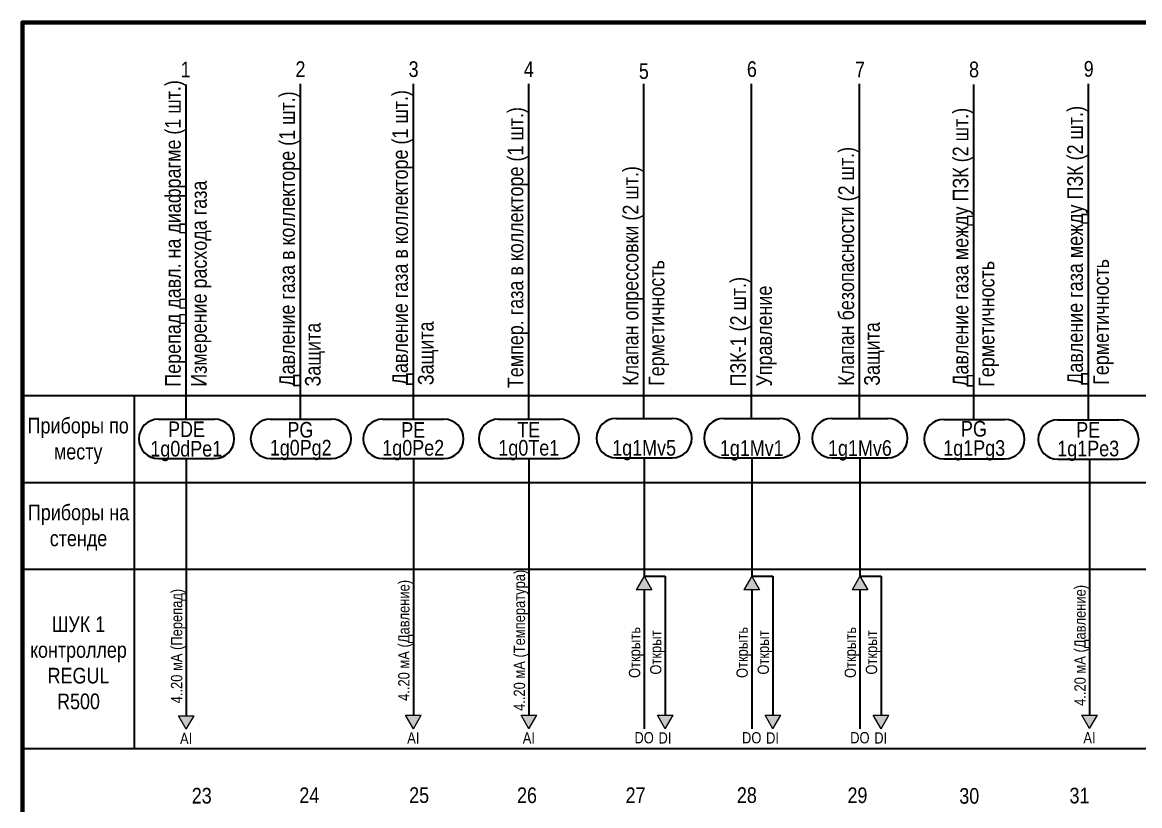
# Model space of a CAD drawing. Header units: millimetres. Extents: x -6000 to 26000, y -6000 to 26000.
# Drawn here: x 20 to 198.5, y -1065.1 to -940 of the extents above; entities that cross this region are included whole.
import ezdxf

# ---------------------------------------------------------------- set-up
doc = ezdxf.new("R2010")
doc.units = ezdxf.units.MM
doc.header["$MEASUREMENT"] = 0
for name, color, linetype, lineweight in [('0_Ном._пера__246', 7, 'Continuous', 100), ('2D - Общий_Ном._пера__1', 7, 'Continuous', 15), ('2D - Общий_Ном._пера__21', 7, 'Continuous', 30), ('Аннотация - Текст_Ном._пера__1', 7, 'Continuous', 15)]:
    doc.layers.add(name, color=color, linetype=linetype, lineweight=lineweight)
doc.layers.add('2D - Общий', color=7, linetype='Continuous')
doc.styles.add('СГЕНЕРИР_СТИЛЬ_1', font='')
doc.styles.get('СГЕНЕРИР_СТИЛЬ_1').set_extended_font_data('Arial Narrow')

# ---------------------------------------------------------------- blocks, each defined once
blk = doc.blocks.new('Линия_19', base_point=(46.18, -1028.55))
at = {"layer": '2D - Общий', "linetype": 'Continuous', "lineweight": 0, "true_color": 0x000000}
blk.add_hatch(color=18, dxfattribs=at).paths.add_polyline_path([(46.18, -1052.93), (47.43, -1050.77), (44.93, -1050.77)])
at = {"layer": '2D - Общий_Ном._пера__1', "color": 7, "linetype": 'Continuous', "lineweight": 15}
for p, q in [((44.93, -1050.77), (47.43, -1050.77)), ((46.18, -1052.93), (44.93, -1050.77)), ((46.18, -1052.93), (47.43, -1050.77))]:
    blk.add_line(p, q, dxfattribs=at)
at = {"layer": '2D - Общий_Ном._пера__21', "color": 7, "linetype": 'Continuous', "lineweight": 30}
blk.add_line((46.18, -1028.55), (46.18, -1050.77), dxfattribs=at)
blk = doc.blocks.new('Линия_20', base_point=(190.46, -1028.44))
at = {"layer": '2D - Общий', "linetype": 'Continuous', "lineweight": 0, "true_color": 0x000000}
blk.add_hatch(color=18, dxfattribs=at).paths.add_polyline_path([(190.46, -1052.82), (191.71, -1050.66), (189.21, -1050.66)])
at = {"layer": '2D - Общий_Ном._пера__1', "color": 7, "linetype": 'Continuous', "lineweight": 15}
for p, q in [((189.21, -1050.66), (191.71, -1050.66)), ((190.46, -1052.82), (189.21, -1050.66)), ((190.46, -1052.82), (191.71, -1050.66))]:
    blk.add_line(p, q, dxfattribs=at)
at = {"layer": '2D - Общий_Ном._пера__21', "color": 7, "linetype": 'Continuous', "lineweight": 30}
blk.add_line((190.46, -1028.44), (190.46, -1050.66), dxfattribs=at)
blk = doc.blocks.new('Линия_21', base_point=(100.92, -1028.48))
at = {"layer": '2D - Общий', "linetype": 'Continuous', "lineweight": 0, "true_color": 0x000000}
blk.add_hatch(color=18, dxfattribs=at).paths.add_polyline_path([(100.92, -1052.86), (102.17, -1050.7), (99.67, -1050.7)])
at = {"layer": '2D - Общий_Ном._пера__1', "color": 7, "linetype": 'Continuous', "lineweight": 15}
for p, q in [((99.67, -1050.7), (102.17, -1050.7)), ((100.92, -1052.86), (99.67, -1050.7)), ((100.92, -1052.86), (102.17, -1050.7))]:
    blk.add_line(p, q, dxfattribs=at)
at = {"layer": '2D - Общий_Ном._пера__21', "color": 7, "linetype": 'Continuous', "lineweight": 30}
blk.add_line((100.92, -1028.48), (100.92, -1050.7), dxfattribs=at)
blk = doc.blocks.new('Линия_22', base_point=(136.49, -1028.48))
at = {"layer": '2D - Общий', "linetype": 'Continuous', "lineweight": 0, "true_color": 0x000000}
blk.add_hatch(color=18, dxfattribs=at).paths.add_polyline_path([(136.49, -1028.48), (135.24, -1030.65), (137.74, -1030.65)])
at = {"layer": '2D - Общий_Ном._пера__1', "color": 7, "linetype": 'Continuous', "lineweight": 15}
for p, q in [((136.49, -1028.48), (135.24, -1030.65)), ((136.49, -1028.48), (137.74, -1030.65)), ((137.74, -1030.65), (135.24, -1030.65))]:
    blk.add_line(p, q, dxfattribs=at)
at = {"layer": '2D - Общий_Ном._пера__21', "color": 7, "linetype": 'Continuous', "lineweight": 30}
blk.add_line((136.49, -1030.65), (136.49, -1052.86), dxfattribs=at)
blk = doc.blocks.new('Линия_23', base_point=(139.87, -1028.48))
at = {"layer": '2D - Общий', "linetype": 'Continuous', "lineweight": 0, "true_color": 0x000000}
blk.add_hatch(color=18, dxfattribs=at).paths.add_polyline_path([(139.87, -1052.86), (141.12, -1050.7), (138.62, -1050.7)])
at = {"layer": '2D - Общий_Ном._пера__1', "color": 7, "linetype": 'Continuous', "lineweight": 15}
for p, q in [((138.62, -1050.7), (141.12, -1050.7)), ((139.87, -1052.86), (138.62, -1050.7)), ((139.87, -1052.86), (141.12, -1050.7))]:
    blk.add_line(p, q, dxfattribs=at)
at = {"layer": '2D - Общий_Ном._пера__21', "color": 7, "linetype": 'Continuous', "lineweight": 30}
blk.add_line((139.87, -1028.48), (139.87, -1050.7), dxfattribs=at)
blk = doc.blocks.new('Линия_35', base_point=(153.77, -1028.48))
at = {"layer": '2D - Общий', "linetype": 'Continuous', "lineweight": 0, "true_color": 0x000000}
blk.add_hatch(color=18, dxfattribs=at).paths.add_polyline_path([(153.77, -1028.48), (152.52, -1030.65), (155.02, -1030.65)])
at = {"layer": '2D - Общий_Ном._пера__1', "color": 7, "linetype": 'Continuous', "lineweight": 15}
for p, q in [((153.77, -1028.48), (152.52, -1030.65)), ((153.77, -1028.48), (155.02, -1030.65)), ((155.02, -1030.65), (152.52, -1030.65))]:
    blk.add_line(p, q, dxfattribs=at)
at = {"layer": '2D - Общий_Ном._пера__21', "color": 7, "linetype": 'Continuous', "lineweight": 30}
blk.add_line((153.77, -1030.65), (153.77, -1052.86), dxfattribs=at)
blk = doc.blocks.new('Линия_36', base_point=(157.15, -1028.48))
at = {"layer": '2D - Общий', "linetype": 'Continuous', "lineweight": 0, "true_color": 0x000000}
blk.add_hatch(color=18, dxfattribs=at).paths.add_polyline_path([(157.15, -1052.86), (158.4, -1050.7), (155.9, -1050.7)])
at = {"layer": '2D - Общий_Ном._пера__1', "color": 7, "linetype": 'Continuous', "lineweight": 15}
for p, q in [((155.9, -1050.7), (158.4, -1050.7)), ((157.15, -1052.86), (155.9, -1050.7)), ((157.15, -1052.86), (158.4, -1050.7))]:
    blk.add_line(p, q, dxfattribs=at)
at = {"layer": '2D - Общий_Ном._пера__21', "color": 7, "linetype": 'Continuous', "lineweight": 30}
blk.add_line((157.15, -1028.48), (157.15, -1050.7), dxfattribs=at)
blk = doc.blocks.new('Линия_38', base_point=(82.46, -1028.49))
at = {"layer": '2D - Общий', "linetype": 'Continuous', "lineweight": 0, "true_color": 0x000000}
blk.add_hatch(color=18, dxfattribs=at).paths.add_polyline_path([(82.46, -1052.87), (83.71, -1050.7), (81.21, -1050.7)])
at = {"layer": '2D - Общий_Ном._пера__1', "color": 7, "linetype": 'Continuous', "lineweight": 15}
for p, q in [((81.21, -1050.7), (83.71, -1050.7)), ((82.46, -1052.87), (81.21, -1050.7)), ((82.46, -1052.87), (83.71, -1050.7))]:
    blk.add_line(p, q, dxfattribs=at)
at = {"layer": '2D - Общий_Ном._пера__21', "color": 7, "linetype": 'Continuous', "lineweight": 30}
blk.add_line((82.46, -1028.49), (82.46, -1050.7), dxfattribs=at)
blk = doc.blocks.new('Линия_73', base_point=(119.31, -1028.48))
at = {"layer": '2D - Общий', "linetype": 'Continuous', "lineweight": 0, "true_color": 0x000000}
blk.add_hatch(color=18, dxfattribs=at).paths.add_polyline_path([(119.31, -1028.48), (118.06, -1030.65), (120.56, -1030.65)])
at = {"layer": '2D - Общий_Ном._пера__1', "color": 7, "linetype": 'Continuous', "lineweight": 15}
for p, q in [((119.31, -1028.48), (118.06, -1030.65)), ((119.31, -1028.48), (120.56, -1030.65)), ((120.56, -1030.65), (118.06, -1030.65))]:
    blk.add_line(p, q, dxfattribs=at)
at = {"layer": '2D - Общий_Ном._пера__21', "color": 7, "linetype": 'Continuous', "lineweight": 30}
blk.add_line((119.31, -1030.65), (119.31, -1052.86), dxfattribs=at)
blk = doc.blocks.new('Линия_74', base_point=(122.69, -1028.48))
at = {"layer": '2D - Общий', "linetype": 'Continuous', "lineweight": 0, "true_color": 0x000000}
blk.add_hatch(color=18, dxfattribs=at).paths.add_polyline_path([(122.69, -1052.86), (123.94, -1050.7), (121.44, -1050.7)])
at = {"layer": '2D - Общий_Ном._пера__1', "color": 7, "linetype": 'Continuous', "lineweight": 15}
for p, q in [((121.44, -1050.7), (123.94, -1050.7)), ((122.69, -1052.86), (121.44, -1050.7)), ((122.69, -1052.86), (123.94, -1050.7))]:
    blk.add_line(p, q, dxfattribs=at)
at = {"layer": '2D - Общий_Ном._пера__21', "color": 7, "linetype": 'Continuous', "lineweight": 30}
blk.add_line((122.69, -1028.48), (122.69, -1050.7), dxfattribs=at)

msp = doc.modelspace()

# ---------------------------------------------------------------- linework, layer by layer
at = {"layer": '0_Ном._пера__246', "color": 7, "linetype": 'Continuous', "lineweight": 100, "flags": 128}
msp.add_lwpolyline([(415, -1226.99), (415, -939.99), (20, -939.99), (20, -1226.99)], close=True, dxfattribs=at)
at = {"layer": '2D - Общий_Ном._пера__21', "color": 7, "linetype": 'Continuous', "lineweight": 30}
for p, q in [((46.18, -1003.39), (46.18, -949.91)), ((64.41, -1003.37), (64.41, -949.84)), ((82.46, -1003.39), (82.46, -949.84)), ((100.89, -1003.39), (100.89, -949.84)), ((119.27, -1003.27), (119.27, -949.84)), ((136.45, -1003.27), (136.45, -949.84)), ((153.73, -1003.27), (153.73, -949.84)), ((171.98, -1003.42), (171.98, -949.9)), ((190.27, -1003.5), (190.27, -949.8)), ((20, -999.62), (415, -999.62)), ((20, -999.62), (20, -1055.99)), ((37.84, -999.62), (37.84, -1055.99)), ((41.75, -1003.39), (50.69, -1003.39)), ((59.61, -1003.37), (69.36, -1003.37)), ((77.58, -1003.39), (87.33, -1003.39)), ((96.04, -1003.39), (105.79, -1003.39)), ((114.85, -1003.27), (123.78, -1003.27)), ((132.03, -1003.27), (140.96, -1003.27)), ((149.31, -1003.27), (158.24, -1003.27)), ((167.18, -1003.42), (176.93, -1003.42)), ((185.4, -1003.5), (195.15, -1003.5)), ((41.75, -1009.69), (50.69, -1009.69)), ((46.18, -1009.69), (46.18, -1028.55)), ((59.61, -1009.66), (69.36, -1009.66)), ((77.58, -1009.69), (87.33, -1009.69)), ((82.46, -1009.69), (82.46, -1028.49)), ((96.04, -1009.69), (105.79, -1009.69)), ((100.92, -1009.69), (100.92, -1028.48)), ((114.85, -1009.56), (123.78, -1009.56)), ((119.31, -1009.56), (119.31, -1028.48)), ((132.03, -1009.56), (140.96, -1009.56)), ((136.49, -1009.56), (136.49, -1028.48)), ((149.31, -1009.56), (158.24, -1009.56)), ((153.77, -1009.56), (153.77, -1028.48)), ((167.18, -1009.72), (176.93, -1009.72)), ((185.4, -1009.8), (195.15, -1009.8)), ((190.46, -1009.8), (190.46, -1028.44)), ((20, -1013.49), (415, -1013.49)), ((20, -1027.37), (415, -1027.37)), ((119.31, -1028.48), (122.69, -1028.48)), ((136.49, -1028.48), (139.87, -1028.48)), ((153.77, -1028.48), (157.15, -1028.48)), ((20, -1055.99), (415, -1055.99))]:
    msp.add_line(p, q, dxfattribs=at)
for centre, start, end in [((41.75, -1006.54), 90, 270), ((50.69, -1006.54), 270, 90), ((59.61, -1006.52), 90, 270), ((69.36, -1006.52), 270, 90), ((77.58, -1006.54), 90, 270), ((87.33, -1006.54), 270, 90), ((96.04, -1006.54), 90, 270), ((105.79, -1006.54), 270, 90), ((114.85, -1006.42), 90, 270), ((123.78, -1006.42), 270, 90), ((132.03, -1006.42), 90, 270), ((140.96, -1006.42), 270, 90), ((149.31, -1006.42), 90, 270), ((158.24, -1006.42), 270, 90), ((167.18, -1006.57), 90, 270), ((176.93, -1006.57), 270, 90), ((185.4, -1006.65), 90, 270), ((195.15, -1006.65), 270, 90)]:
    msp.add_arc(centre, 3.15, start, end, dxfattribs=at)

# ---------------------------------------------------------------- block references
at = {"layer": '2D - Общий', "color": 7, "linetype": 'Continuous', "lineweight": 30}
for name, p in [('Линия_19', (46.18, -1028.55)), ('Линия_38', (82.46, -1028.49)), ('Линия_21', (100.92, -1028.48)), ('Линия_73', (119.31, -1028.48)), ('Линия_74', (122.69, -1028.48)), ('Линия_22', (136.49, -1028.48)), ('Линия_23', (139.87, -1028.48)), ('Линия_35', (153.77, -1028.48)), ('Линия_36', (157.15, -1028.48)), ('Линия_20', (190.46, -1028.44))]:
    msp.add_blockref(name, p, dxfattribs=at)

# ---------------------------------------------------------------- texts
at = {"layer": 'Аннотация - Текст_Ном._пера__1', "color": 7, "linetype": 'Continuous', "lineweight": 15, "attachment_point": 2, "style": 'СГЕНЕРИР_СТИЛЬ_1'}
for s, insert, char_height in [('\\A1;{\\pqc;\\fArial Narrow|b0|i0|c204|p34;1}', (46.09, -946.28), 2.5), ('\\A1;{\\pqc;\\fArial Narrow|b0|i0|c204|p34;2}', (64.42, -946.22), 2.5), ('\\A1;{\\pqc;\\fArial Narrow|b0|i0|c204|p34;3}', (82.49, -946.22), 2.5), ('\\A1;{\\pqc;\\fArial Narrow|b0|i0|c204|p34;4}', (100.89, -946.24), 2.5), ('\\A1;{\\pqc;\\fArial Narrow|b0|i0|c204|p34;5}', (119.27, -946.53), 2.5), ('\\A1;{\\pqc;\\fArial Narrow|b0|i0|c204|p34;6}', (136.52, -946.21), 2.5), ('\\A1;{\\pqc;\\fArial Narrow|b0|i0|c204|p34;7}', (153.8, -946.25), 2.5), ('\\A1;{\\pqc;\\fArial Narrow|b0|i0|c204|p34;8}', (172, -946.27), 2.5), ('\\A1;{\\pqc;\\fArial Narrow|b0|i0|c204|p34;9}', (190.32, -946.17), 2.5), ('\\A1;{\\pqc;\\fArial Narrow|b0|i0|c204|p34;PD\\fArial Narrow|b0|i0|c204|p34;E}', (46.22, -1003.76), 2.5), ('\\A1;{\\pqc;\\fArial Narrow|b0|i0|c204|p34;PG}', (64.41, -1003.84), 2.5), ('\\A1;{\\pqc;\\fArial Narrow|b0|i0|c204|p34;P\\fArial Narrow|b0|i0|c204|p34;E}', (82.43, -1003.87), 2.5), ('\\A1;{\\pqc;\\fArial Narrow|b0|i0|c204|p34;T\\fArial Narrow|b0|i0|c204|p34;E}', (100.89, -1003.82), 2.5), ('\\A1;{\\pqc;\\fArial Narrow|b0|i0|c204|p34;P\\fArial Narrow|b0|i0|c204|p34;G}', (171.98, -1003.68), 2.5), ('\\A1;{\\pqc;\\fArial Narrow|b0|i0|c204|p34;P\\fArial Narrow|b0|i0|c204|p34;E}', (190.24, -1003.85), 2.5), ('\\A1;{\\pqc;\\fArial Narrow|b0|i0|c204|p34;1g0dPe1}', (46.18, -1006.86), 2.5), ('\\A1;{\\pqc;\\fArial Narrow|b0|i0|c204|p34;1g0Pg\\fArial Narrow|b0|i0|c204|p34;2}', (64.46, -1006.7), 2.5), ('\\A1;{\\pqc;\\fArial Narrow|b0|i0|c204|p34;1g0Pe2}', (82.43, -1006.72), 2.5), ('\\A1;{\\pqc;\\fArial Narrow|b0|i0|c204|p34;1g0Te1}', (100.89, -1006.72), 2.5), ('\\A1;{\\pqc;\\fArial Narrow|b0|i0|c204|p34;1g1Mv\\fArial Narrow|b0|i0|c204|p34;5}', (119.31, -1006.72), 2.5), ('\\A1;{\\pqc;\\fArial Narrow|b0|i0|c204|p34;1g1Mv1}', (136.5, -1006.76), 2.5), ('\\A1;{\\pqc;\\fArial Narrow|b0|i0|c204|p34;1g1Mv6}', (153.78, -1006.76), 2.5), ('\\A1;{\\pqc;\\fArial Narrow|b0|i0|c204|p34;1g1Pg3}', (172.03, -1006.75), 2.5), ('\\A1;{\\pqc;\\fArial Narrow|b0|i0|c204|p34;1g1Pe\\fArial Narrow|b0|i0|c204|p34;3}', (190.24, -1006.83), 2.5), ('\\A1;{\\pqc;\\fArial Narrow|b0|i0|c204|p34;AI}', (46.16, -1053.5), 1.8), ('\\A1;{\\pqc;\\fArial Narrow|b0|i0|c204|p34;AI}', (82.44, -1053.43), 1.8), ('\\A1;{\\pqc;\\fArial Narrow|b0|i0|c204|p34;AI}', (100.9, -1053.42), 1.8), ('\\A1;{\\pqc;\\fArial Narrow|b0|i0|c204|p34;DO}', (119.31, -1053.39), 1.8), ('\\A1;{\\pqc;\\fArial Narrow|b0|i0|c204|p34;DI}', (122.64, -1053.42), 1.8), ('\\A1;{\\pqc;\\fArial Narrow|b0|i0|c204|p34;DO}', (136.49, -1053.39), 1.8), ('\\A1;{\\pqc;\\fArial Narrow|b0|i0|c204|p34;DI}', (139.82, -1053.42), 1.8), ('\\A1;{\\pqc;\\fArial Narrow|b0|i0|c204|p34;DO}', (153.77, -1053.39), 1.8), ('\\A1;{\\pqc;\\fArial Narrow|b0|i0|c204|p34;DI}', (157.1, -1053.42), 1.8), ('\\A1;{\\pqc;\\fArial Narrow|b0|i0|c204|p34;AI}', (190.44, -1053.39), 1.8), ('\\A1;{\\pqc;\\fArial Narrow|b0|i0|c204|p34;2\\fArial Narrow|b0|i0|c204|p34;3}', (48.65, -1062.3), 2.5), ('\\A1;{\\pqc;\\fArial Narrow|b0|i0|c204|p34;2\\fArial Narrow|b0|i0|c204|p34;4}', (65.83, -1062.23), 2.5), ('\\A1;{\\pqc;\\fArial Narrow|b0|i0|c204|p34;2\\fArial Narrow|b0|i0|c204|p34;5}', (83.37, -1062.21), 2.5), ('\\A1;{\\pqc;\\fArial Narrow|b0|i0|c204|p34;26}', (100.6, -1062.23), 2.5), ('\\A1;{\\pqc;\\fArial Narrow|b0|i0|c204|p34;27}', (117.94, -1062.23), 2.5), ('\\A1;{\\pqc;\\fArial Narrow|b0|i0|c204|p34;28}', (135.72, -1062.21), 2.5), ('\\A1;{\\pqc;\\fArial Narrow|b0|i0|c204|p34;29}', (153.38, -1062.23), 2.5), ('\\A1;{\\pqc;\\fArial Narrow|b0|i0|c204|p34;30}', (171.24, -1062.33), 2.5), ('\\A1;{\\pqc;\\fArial Narrow|b0|i0|c204|p34;31}', (188.84, -1062.28), 2.5)]:
    msp.add_mtext(s, dxfattribs=dict(at, insert=insert, char_height=char_height))
at = {"layer": 'Аннотация - Текст_Ном._пера__1', "color": 7, "linetype": 'Continuous', "lineweight": 15, "char_height": 2.5, "attachment_point": 2, "rotation": 90, "style": 'СГЕНЕРИР_СТИЛЬ_1'}
for s, insert, line_spacing_factor in [('\\A1;{\\pqc;\\fArial Narrow|b0|i0|c204|p34;Перепад давл. на диафрагме\\fArial Narrow|b0|i0|c204|p34; (\\fArial Narrow|b0|i0|c204|p34;1 шт.\\fArial Narrow|b0|i0|c204|p34;)\\P\\pql;\\fArial Narrow|b0|i0|c204|p34;Измерение расхода газа}', (42.8, -973.72), 0.996429), ('\\A1;{\\pqc;\\fArial Narrow|b0|i0|c204|p34;Давление газа в коллекторе\\fArial Narrow|b0|i0|c204|p34; (\\fArial Narrow|b0|i0|c204|p34;1 шт.\\fArial Narrow|b0|i0|c204|p34;)\\P\\pql;\\fArial Narrow|b0|i0|c204|p34;Защита}', (79.08, -974.39), 0.986276), ('\\A1;{\\pqc;\\fArial Narrow|b0|i0|c204|p34;Давление газа в коллекторе\\fArial Narrow|b0|i0|c204|p34; (\\fArial Narrow|b0|i0|c204|p34;1 шт.\\fArial Narrow|b0|i0|c204|p34;)\\P\\pql;\\fArial Narrow|b0|i0|c204|p34;Защита}', (61.03, -974.6), 0.986276), ('\\A1;{\\pqc;\\fArial Narrow|b0|i0|c204|p34;Давление газа между ПЗК (\\fArial Narrow|b0|i0|c204|p34;2 шт.\\fArial Narrow|b0|i0|c204|p34;)\\P\\pql;\\fArial Narrow|b0|i0|c204|p34;Герметичность}', (168.6, -975.93), 0.996855), ('\\A1;{\\pqc;\\fArial Narrow|b0|i0|c204|p34;Давление газа между ПЗК (\\fArial Narrow|b0|i0|c204|p34;2 шт.\\fArial Narrow|b0|i0|c204|p34;)\\P\\pql;\\fArial Narrow|b0|i0|c204|p34;Герметичность}', (186.89, -975.62), 0.996855), ('\\A1;{\\pqc;\\fArial Narrow|b0|i0|c204|p34;Клапан безопасности (\\fArial Narrow|b0|i0|c204|p34;2 шт.\\fArial Narrow|b0|i0|c204|p34;)\\P\\pql;\\fArial Narrow|b0|i0|c204|p34;Защита}', (150.34, -978.98), 0.986481), ('\\A1;{\\pqc;\\fArial Narrow|b0|i0|c204|p34;Клапан опрессовки (\\fArial Narrow|b0|i0|c204|p34;2 шт.\\fArial Narrow|b0|i0|c204|p34;)\\P\\pql;\\fArial Narrow|b0|i0|c204|p34;Герметичность}', (115.89, -980.52), 0.996429), ('\\A1;{\\pqc;\\fArial Narrow|b0|i0|c204|p34;ПЗК-1 (\\fArial Narrow|b0|i0|c204|p34;2 шт.\\fArial Narrow|b0|i0|c204|p34;)\\P\\pql;\\fArial Narrow|b0|i0|c204|p34;Управление}', (133.07, -989.42), 0.996855)]:
    msp.add_mtext(s, dxfattribs=dict(at, insert=insert, line_spacing_factor=line_spacing_factor))
at = {"layer": 'Аннотация - Текст_Ном._пера__1', "color": 7, "linetype": 'Continuous', "lineweight": 15, "rotation": 90, "style": 'СГЕНЕРИР_СТИЛЬ_1'}
for s, insert, char_height, attachment_point in [('\\A1;{\\pql;\\fArial Narrow|b0|i0|c204|p34;Темпер. газа в коллекторе (\\fArial Narrow|b0|i0|c204|p34;1 шт.\\fArial Narrow|b0|i0|c204|p34;)}', (97.51, -998.44), 2.5, 1), ('\\A1;{\\pqc;\\fArial Narrow|b0|i0|c204|p34;4..20 мА\\fArial Narrow|b0|i0|c204|p34; (Температура)}', (98.49, -1038.73), 1.8, 2), ('\\A1;{\\pqc;\\fArial Narrow|b0|i0|c204|p34;4..20 мА (\\fArial Narrow|b0|i0|c204|p34;Давление\\fArial Narrow|b0|i0|c204|p34;)}', (80.03, -1038.74), 1.8, 2), ('\\A1;{\\pqc;\\fArial Narrow|b0|i0|c204|p34;4..20 мА\\fArial Narrow|b0|i0|c204|p34; (Перепад)}', (43.74, -1039.65), 1.8, 2), ('\\A1;{\\pqc;\\fArial Narrow|b0|i0|c204|p34;4..20 мА\\fArial Narrow|b0|i0|c204|p34; (Давление)}', (188.03, -1039.54), 1.8, 2), ('\\A1;{\\pqc;\\fArial Narrow|b0|i0|c204|p34;Открыть}', (116.88, -1040.67), 1.8, 2), ('\\A1;{\\pqc;\\fArial Narrow|b0|i0|c204|p34;Открыть}', (134.06, -1040.67), 1.8, 2), ('\\A1;{\\pqc;\\fArial Narrow|b0|i0|c204|p34;Открыть}', (151.34, -1040.67), 1.8, 2), ('\\A1;{\\pqc;\\fArial Narrow|b0|i0|c204|p34;Открыт}', (120.26, -1040.67), 1.8, 2), ('\\A1;{\\pqc;\\fArial Narrow|b0|i0|c204|p34;Открыт}', (137.44, -1040.67), 1.8, 2), ('\\A1;{\\pqc;\\fArial Narrow|b0|i0|c204|p34;Открыт}', (154.72, -1040.67), 1.8, 2)]:
    msp.add_mtext(s, dxfattribs=dict(at, insert=insert, char_height=char_height, attachment_point=attachment_point))
at = {"layer": 'Аннотация - Текст_Ном._пера__1', "color": 7, "linetype": 'Continuous', "lineweight": 15, "char_height": 2.5, "attachment_point": 2, "style": 'СГЕНЕРИР_СТИЛЬ_1'}
for s, insert, line_spacing_factor in [('\\A1;{\\pqc;\\fArial Narrow|b0|i0|c204|p34;Приборы по\\P\\pqc;\\fArial Narrow|b0|i0|c204|p34;месту}', (28.92, -1003.17), 0.996771), ('\\A1;{\\pqc;\\fArial Narrow|b0|i0|c204|p34;ШУК 1\\P\\pqc;\\fArial Narrow|b0|i0|c204|p34;контроллер\\P\\pqc;\\fArial Narrow|b0|i0|c204|p34;REGUL\\P\\pqc;\\fArial Narrow|b0|i0|c204|p34;R500}', (28.97, -1034.9), 0.986254)]:
    msp.add_mtext(s, dxfattribs=dict(at, insert=insert, line_spacing_factor=line_spacing_factor))
at = {"layer": 'Аннотация - Текст_Ном._пера__1', "color": 7, "linetype": 'Continuous', "lineweight": 15, "insert": (28.97, -1017.04), "char_height": 2.5, "width": 16.3851, "attachment_point": 2, "line_spacing_factor": 0.996256, "style": 'СГЕНЕРИР_СТИЛЬ_1'}
msp.add_mtext('\\A1;{\\pqc;\\fArial Narrow|b0|i0|c204|p34;Приборы \\fArial Narrow|b0|i0|c204|p34;на стенде}', dxfattribs=at)

doc.saveas('drawing.dxf')
